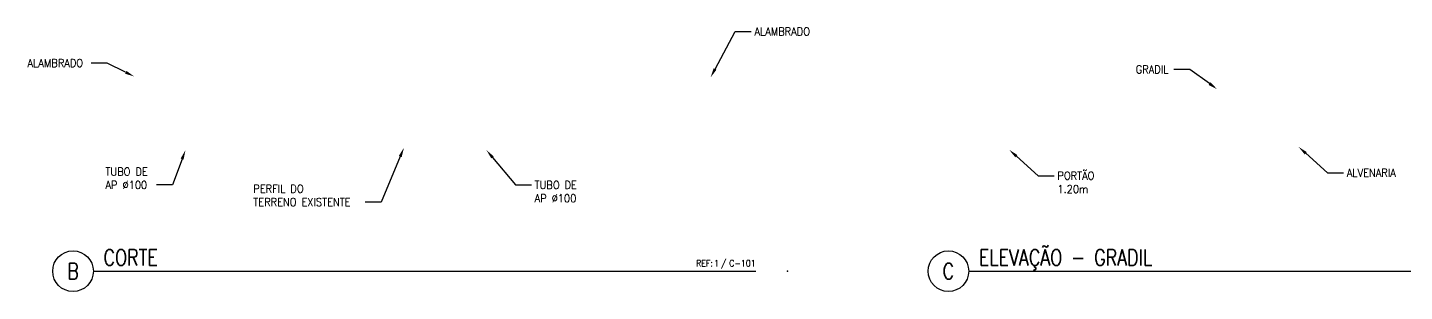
# Model space of a CAD drawing. Header units: millimetres. Extents: x -96513 to 442697, y -70111 to 173034.
# Drawn here: x -28576 to 14434, y 102672 to 110925 of the extents above; entities that cross this region are included whole.
import ezdxf
from ezdxf import colors
from ezdxf.entities.mleader import LeaderData, LeaderLine
from ezdxf.enums import TextEntityAlignment as Align
from ezdxf.math import Vec2, Vec3

# ---------------------------------------------------------------- set-up
doc = ezdxf.new("R2010")
doc.units = ezdxf.units.MM
doc.layers.add('Avd', color=223, linetype='Continuous')
doc.layers.add('Symb', color=223, linetype='Continuous')
doc.layers.add('Note', color=7, linetype='Continuous', plot=False)
doc.styles.add('DIM', font='ROMANS', dxfattribs={"width": 0.9})
doc.styles.add('MECS', font='ROMANS.shx', dxfattribs={"width": 0.9, "height": 6250})

# ---------------------------------------------------------------- blocks, each defined once
blk = doc.blocks.new('*U145')
at = {"color": 0, "linetype": 'ByBlock', "lineweight": -2}
blk.add_lwpolyline([(0.5, 0), (8.645, 0)], dxfattribs=at)
blk.add_circle((0.25, 0), 0.25, dxfattribs=at)
at = {"layer": 'Note', "color": 0, "linetype": 'ByBlock', "lineweight": -2}
blk.add_point((9.038, 0), dxfattribs=at)
at = {"color": 0, "linetype": 'ByBlock', "lineweight": -2, "style": 'MECS', "width": 0.8}
for tag, p in [('TITLE1', (0.625, 0.374)), ('TITLE2', (0.625, 0.07))]:
    blk.add_attdef(tag, p, '', height=0.188, dxfattribs=at)
blk.add_attdef('DETAIL', text='', height=0.188, dxfattribs=at).set_placement((0.25, 0), align=Align.MIDDLE)
blk = doc.blocks.new('G.RefSym-DWG-Block-Reference')
at = {"color": 0, "linetype": 'ByBlock', "lineweight": -2, "style": 'MECS', "width": 0.9}
for tag, p in [('REFTXT', (-0.433, 0.07)), ('REFNO', (-0.306, 0.07)), ('REFDIV', (-0.208, 0.07)), ('REFDWGNO', (0, 0.07))]:
    blk.add_attdef(tag, text='', height=0.0787, dxfattribs=at).set_placement(p, align=Align.RIGHT)
blk = doc.blocks.new('*U144')
at = {"color": 0, "linetype": 'ByBlock', "lineweight": -2}
blk.add_lwpolyline([(0.5, 0), (8.208, 0)], dxfattribs=at)
blk.add_circle((0.25, 0), 0.25, dxfattribs=at)
at = {"layer": 'Note', "color": 0, "linetype": 'ByBlock', "lineweight": -2}
blk.add_point((8.602, 0), dxfattribs=at)
at = {"color": 0, "linetype": 'ByBlock', "lineweight": -2, "style": 'MECS', "width": 0.8}
for tag, p in [('TITLE1', (0.625, 0.374)), ('TITLE2', (0.625, 0.07))]:
    blk.add_attdef(tag, p, '', height=0.188, dxfattribs=at)
blk.add_attdef('DETAIL', text='', height=0.188, dxfattribs=at).set_placement((0.25, 0), align=Align.MIDDLE)

msp = doc.modelspace()

# ---------------------------------------------------------------- block references
at = {"layer": 'Symb', "color": 55}
ref = msp.add_blockref('*U144', (-446, 103307), dxfattribs=dict(at, xscale=2540, yscale=2540, zscale=2540))
ref.add_attrib('DETAIL', 'C', dxfattribs={"layer": '0', "color": 0, "linetype": 'ByBlock', "lineweight": -2, "height": 500, "style": 'MECS', "width": 0.8}).set_placement((189, 103307), align=Align.MIDDLE)
ref.add_attrib('TITLE2', 'ELEVAÇÃO - GRADIL', (1141, 103485), dxfattribs={"layer": '0', "color": 0, "linetype": 'ByBlock', "lineweight": -2, "height": 500, "style": 'MECS', "width": 0.8})
ref = msp.add_blockref('*U145', (-27790, 103307), dxfattribs=dict(at, xscale=2540, yscale=2540, zscale=2540))
ref.add_attrib('DETAIL', 'B', dxfattribs={"layer": '0', "color": 0, "linetype": 'ByBlock', "lineweight": -2, "height": 500, "style": 'MECS', "width": 0.8}).set_placement((-27155, 103307), align=Align.MIDDLE)
ref.add_attrib('TITLE2', 'CORTE ', (-26203, 103485), dxfattribs={"layer": '0', "color": 0, "linetype": 'ByBlock', "lineweight": -2, "height": 500, "style": 'MECS', "width": 0.8})
at = {"layer": 'Symb', "color": 1}
ref = msp.add_blockref('G.RefSym-DWG-Block-Reference', (-5833, 103278), dxfattribs=dict(at, xscale=2540, yscale=2540, zscale=2540))
ref.add_attrib('REFTXT', 'REF:', dxfattribs={"layer": '0', "color": 0, "linetype": 'ByBlock', "lineweight": -2, "height": 200, "style": 'MECS', "width": 0.9}).set_placement((-7170, 103456), align=Align.RIGHT)
ref.add_attrib('REFDIV', '/', dxfattribs={"layer": '0', "color": 0, "linetype": 'ByBlock', "lineweight": -2, "height": 200, "style": 'MECS', "width": 0.9}).set_placement((-6748, 103456), align=Align.RIGHT)
ref.add_attrib('REFNO', '1', dxfattribs={"layer": '0', "color": 0, "linetype": 'ByBlock', "lineweight": -2, "height": 200, "style": 'MECS', "width": 0.9}).set_placement((-6977, 103456), align=Align.RIGHT)
ref.add_attrib('REFDWGNO', 'C-101', dxfattribs={"layer": '0', "color": 0, "linetype": 'ByBlock', "lineweight": -2, "height": 200, "style": 'MECS', "width": 0.9}).set_placement((-5833, 103456), align=Align.RIGHT)

# ---------------------------------------------------------------- leaders
at = {"layer": 'Avd'}
ml = msp.add_multileader_mtext('Standard', dxfattribs=at)
ml.set_content('\\W0.9;ALAMBRADO', color=256, style='DIM')
ml.set_leader_properties(color=30)
ml.build(insert=Vec2(0, 0))
ml.multileader.update_dxf_attribs({"text_right_attachment_type": 3, "dogleg_length": 0.005, "arrow_head_size": 300, "scale": 100})
ctx = ml.context
ctx.base_point, ctx.scale, ctx.char_height, ctx.arrow_head_size, ctx.landing_gap_size, ctx.plane_origin = Vec3(-5970, 110800), 100, 250, 300, 100, Vec3(-6866, 102479)
ctx.right_attachment = 3
notes = []
notes.append((ctx, [(0, (1, 1, 0), (-6470, 110800), (1, 0), 500, [(0, [(-7242, 109363)], 0, [])])]))
ctx.mtext.insert, ctx.mtext.flow_direction = Vec3(-5870, 110925), 5
ml = msp.add_multileader_mtext('Standard', dxfattribs=at)
ml.set_content('\\W0.9;ALAMBRADO', color=256, style='DIM')
ml.set_leader_properties(color=30)
ml.build(insert=Vec2(0, 0))
ml.multileader.update_dxf_attribs({"text_right_attachment_type": 3, "dogleg_length": 0.005, "arrow_head_size": 300, "scale": 100})
ctx = ml.context
ctx.base_point, ctx.scale, ctx.char_height, ctx.arrow_head_size, ctx.landing_gap_size, ctx.plane_origin = Vec3(-28676, 109814), 100, 250, 300, 100, Vec3(-26410, 101249)
ctx.right_attachment = 3
notes.append((ctx, [(0, (1, 1, 0), (-26090, 109814), (-1, 0), 500, [(0, [(-25243, 109393)], 0, [])])]))
ctx.mtext.insert, ctx.mtext.flow_direction = Vec3(-28576, 109939), 5
ml = msp.add_multileader_mtext('Standard', dxfattribs=at)
ml.set_content('GRADIL', color=256, style='DIM')
ml.set_leader_properties(color=30)
ml.build(insert=Vec2(0, 0))
ml.multileader.update_dxf_attribs({"text_right_attachment_type": 3, "dogleg_length": 0.005, "arrow_head_size": 300, "scale": 100})
ctx = ml.context
ctx.base_point, ctx.scale, ctx.char_height, ctx.arrow_head_size, ctx.landing_gap_size, ctx.plane_origin = Vec3(5941, 109616), 100, 250, 300, 100, Vec3(8208, 100951)
ctx.right_attachment = 3
notes.append((ctx, [(0, (1, 1, 0), (7734, 109616), (-1, 0), 500, [(0, [(8586, 108994)], 0, [])])]))
ctx.mtext.insert, ctx.mtext.flow_direction = Vec3(6041, 109741), 5
ml = msp.add_multileader_mtext('Standard', dxfattribs=at)
ml.set_content('PERFIL DO \\PTERRENO EXISTENTE ', color=256, style='DIM')
ml.set_leader_properties(color=30)
ml.build(insert=Vec2(0, 0))
ml.multileader.update_dxf_attribs({"text_right_attachment_type": 3, "dogleg_length": 0.005, "arrow_head_size": 300, "scale": 100})
ctx = ml.context
ctx.base_point, ctx.scale, ctx.char_height, ctx.arrow_head_size, ctx.landing_gap_size, ctx.plane_origin = Vec3(-21623, 105885), 100, 250, 300, 100, Vec3(-16549, 102809)
ctx.right_attachment = 3
notes.append((ctx, [(0, (1, 1, 0), (-17526, 105468), (-1, 0), 500, [(0, [(-16819, 107167)], 0, [])])]))
ctx.mtext.insert, ctx.mtext.flow_direction = Vec3(-21523, 106010), 5
ml = msp.add_multileader_mtext('Standard', dxfattribs=at)
ml.set_content('\\W0.9;PORTÃO\\P1.20m', color=256, style='DIM')
ml.set_leader_properties(color=30)
ml.build(insert=Vec2(0, 0))
ml.multileader.update_dxf_attribs({"text_right_attachment_type": 3, "dogleg_length": 0.005, "arrow_head_size": 300, "scale": 100})
ctx = ml.context
ctx.base_point, ctx.scale, ctx.char_height, ctx.arrow_head_size, ctx.landing_gap_size, ctx.plane_origin = Vec3(3494, 106292), 100, 250, 300, 100, Vec3(1710, 99058)
ctx.right_attachment = 3
notes.append((ctx, [(0, (1, 1, 0), (2994, 106292), (1, 0), 500, [(0, [(2089, 107102)], 0, [])])]))
ctx.mtext.insert, ctx.mtext.flow_direction = Vec3(3594, 106417), 5
ml = msp.add_multileader_mtext('Standard', dxfattribs=at)
ml.set_content('ALVENARIA', color=256, style='DIM')
ml.set_leader_properties(color=30)
ml.build(insert=Vec2(0, 0))
ml.multileader.update_dxf_attribs({"text_right_attachment_type": 3, "dogleg_length": 0.005, "arrow_head_size": 300, "scale": 100})
ctx = ml.context
ctx.base_point, ctx.scale, ctx.char_height, ctx.arrow_head_size, ctx.landing_gap_size, ctx.plane_origin = Vec3(12533, 106383), 100, 250, 300, 100, Vec3(10749, 99149)
ctx.right_attachment = 3
notes.append((ctx, [(0, (1, 1, 0), (12033, 106383), (1, 0), 500, [(0, [(11128, 107192)], 0, [])])]))
ctx.mtext.insert, ctx.mtext.flow_direction = Vec3(12633, 106508), 5
ml = msp.add_multileader_mtext('Standard', dxfattribs=at)
ml.set_content('TUBO DE \\PAP %%C100', color=256, style='DIM')
ml.set_leader_properties(color=30)
ml.build(insert=Vec2(0, 0))
ml.multileader.update_dxf_attribs({"text_right_attachment_type": 3, "dogleg_length": 0.005, "arrow_head_size": 300, "scale": 100})
ctx = ml.context
ctx.base_point, ctx.scale, ctx.char_height, ctx.arrow_head_size, ctx.landing_gap_size, ctx.plane_origin, ctx.plane_x_axis = Vec3(-24552, 106002), 100, 250, 300, 100, Vec3(-23263, 98769), Vec3(-1, 0)
ctx.right_attachment = 3
notes.append((ctx, [(0, (1, 1, 0), (-24052, 106002), (-1, 0), 500, [(0, [(-23642, 107092)], 0, [])])]))
ctx.mtext.insert, ctx.mtext.flow_direction = Vec3(-26141, 106544), 5
ml = msp.add_multileader_mtext('Standard', dxfattribs=at)
ml.set_content('TUBO DE \\PAP %%C100', color=256, style='DIM')
ml.set_leader_properties(color=30)
ml.build(insert=Vec2(0, 0))
ml.multileader.update_dxf_attribs({"text_right_attachment_type": 3, "dogleg_length": 0.005, "arrow_head_size": 300, "scale": 100})
ctx = ml.context
ctx.base_point, ctx.scale, ctx.char_height, ctx.arrow_head_size, ctx.landing_gap_size, ctx.plane_origin = Vec3(-12836, 106002), 100, 250, 300, 100, Vec3(-14620, 98769)
ctx.right_attachment = 3
notes.append((ctx, [(0, (1, 1, 0), (-13336, 106002), (1, 0), 500, [(0, [(-14241, 107092)], 0, [])])]))
ctx.mtext.insert, ctx.mtext.flow_direction = Vec3(-12736, 106127), 5
for ctx, leaders in notes:
    for number, flags, end, landing, length, lines in leaders:
        leader = LeaderData()
        leader.index, (leader.has_last_leader_line, leader.has_dogleg_vector, leader.attachment_direction) = number, flags
        leader.last_leader_point, leader.dogleg_vector, leader.dogleg_length = Vec3(end), Vec3(landing), length
        for number, points, colour, breaks in lines:
            line = LeaderLine()
            line.index, line.vertices, line.color, line.breaks = number, Vec3.list(points), colors.encode_raw_color(colour), breaks
            leader.lines.append(line)
        ctx.leaders.append(leader)

doc.saveas('drawing.dxf')
